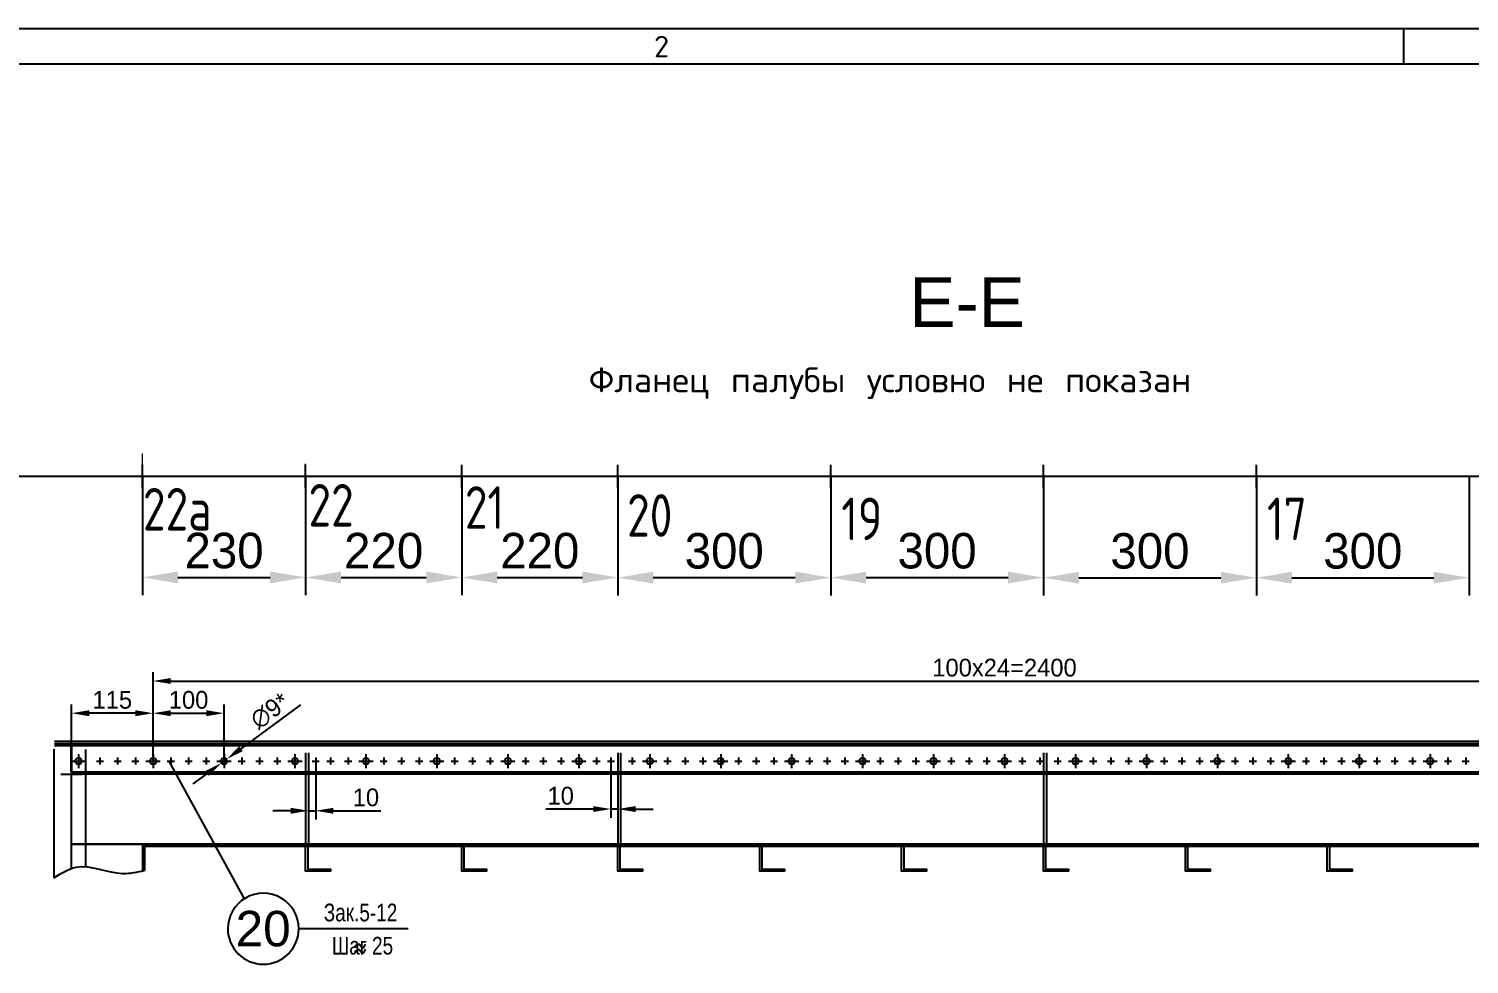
# Model space of a CAD drawing. Header units: millimetres. Extents: x -79737 to -71327, y -35924 to -29984.
# Drawn here: x -75375 to -73345, y -31302 to -29984 of the extents above; entities that cross this region are included whole.
import ezdxf
from ezdxf.enums import TextEntityAlignment as Align
from ezdxf.lldxf.tags import DXFTag

# ---------------------------------------------------------------- set-up
doc = ezdxf.new("R2010")
doc.units = ezdxf.units.MM
doc.linetypes.add('K5LT32768', pattern=[0])
doc.linetypes.add('K5LT32778', pattern=[0])
doc.layers.add('pen_7', color=1, linetype='Continuous')
doc.styles.add('3', font='txt.shx', dxfattribs={"height": 3})
doc.styles.add('3.5', font='txt.shx', dxfattribs={"height": 3.5})
doc.styles.add('KTEXTSTYLE', font='GOST_AU.SHX', dxfattribs={"width": 0.96, "height": 5})
doc.styles.add('style5', font='arial.ttf', dxfattribs={"height": 3})
tags = doc.linetypes.add('DASH1', pattern=[75, 50, -25]).pattern_tags.tags
tags[6:7] = [DXFTag(74, 4), DXFTag(75, 0), DXFTag(340, '0'), DXFTag(46, 1.0), DXFTag(50, 0.0), DXFTag(44, 0.0), DXFTag(45, 0.0)]
tags[4:5] = [DXFTag(74, 4), DXFTag(75, 0), DXFTag(340, '0'), DXFTag(46, 1.0), DXFTag(50, 0.0), DXFTag(44, 0.0), DXFTag(45, 0.0)]
tags = doc.linetypes.add('DASH5', pattern=[90, 40, -20, 10, -20]).pattern_tags.tags
tags[10:11] = [DXFTag(74, 4), DXFTag(75, 0), DXFTag(340, '0'), DXFTag(46, 1.0), DXFTag(50, 0.0), DXFTag(44, 0.0), DXFTag(45, 0.0)]
tags[8:9] = [DXFTag(74, 4), DXFTag(75, 0), DXFTag(340, '0'), DXFTag(46, 1.0), DXFTag(50, 0.0), DXFTag(44, 0.0), DXFTag(45, 0.0)]
tags[6:7] = [DXFTag(74, 4), DXFTag(75, 0), DXFTag(340, '0'), DXFTag(46, 1.0), DXFTag(50, 0.0), DXFTag(44, 0.0), DXFTag(45, 0.0)]
tags[4:5] = [DXFTag(74, 4), DXFTag(75, 0), DXFTag(340, '0'), DXFTag(46, 1.0), DXFTag(50, 0.0), DXFTag(44, 0.0), DXFTag(45, 0.0)]
doc.dimstyles.new('ISO-10', dxfattribs={"dimscale": 10, "dimtxt": 2.5, "dimasz": 2.5, "dimexe": 1.25, "dimexo": 0, "dimtad": 1, "dimdec": 0, "dimtxsty": 'Standard', "dimcen": 2.5, "dimclrd": 7, "dimclre": 7, "dimclrt": 4, "dimadec": 0, "dimazin": 0, "dimtfac": 1, "dimtdec": 0, "dimtmove": 0, "dimatfit": 3, "dimfxl": 1, "dimarcsym": 0})
doc.dimstyles.new('PB20', dxfattribs={"dimscale": 20, "dimtxt": 2.5, "dimasz": 2.5, "dimexe": 1.25, "dimexo": 0, "dimtad": 1, "dimdec": 0, "dimtxsty": 'Standard', "dimcen": 2.5, "dimclrd": 7, "dimclre": 7, "dimclrt": 4, "dimadec": 0, "dimazin": 0, "dimtfac": 1, "dimtdec": 0, "dimtmove": 0, "dimatfit": 3, "dimfxl": 1.25, "dimarcsym": 0})

# ---------------------------------------------------------------- blocks, each defined once
blk = doc.blocks.new('*D174')
at = {"color": 7, "lineweight": -2}
for p, q in [((-75314.5, -30991.6), (-75314.5, -30935.9)), ((-75199.5, -31005.9), (-75199.5, -30935.9)), ((-75224.5, -30948.4), (-75289.5, -30948.4))]:
    blk.add_line(p, q, dxfattribs=at)
at = {"color": 7}
for points in [[(-75289.5, -30944.2), (-75289.5, -30952.6), (-75314.5, -30948.4)], [(-75224.5, -30944.2), (-75224.5, -30952.6), (-75199.5, -30948.4)]]:
    blk.add_solid(points, dxfattribs=at)
at = {"layer": 'Defpoints', "color": 0}
for p in [(-75314.5, -30948.4), (-75314.5, -30991.6), (-75199.5, -31005.9)]:
    blk.add_point(p, dxfattribs=at)
at = {"color": 4, "insert": (-75257, -30929.7), "char_height": 25, "attachment_point": 5}
blk.add_mtext('115', dxfattribs=at)
blk = doc.blocks.new('*D112')
at = {"color": 7, "lineweight": -2}
for p, q in [((-75199.5, -31015.9), (-75199.5, -30935.9)), ((-75099.5, -31015.9), (-75099.5, -30935.9)), ((-75174.5, -30948.4), (-75124.5, -30948.4))]:
    blk.add_line(p, q, dxfattribs=at)
at = {"color": 7}
for points in [[(-75174.5, -30944.2), (-75174.5, -30952.6), (-75199.5, -30948.4)], [(-75124.5, -30944.2), (-75124.5, -30952.6), (-75099.5, -30948.4)]]:
    blk.add_solid(points, dxfattribs=at)
at = {"layer": 'Defpoints', "color": 0}
for p in [(-75099.5, -30948.4), (-75199.5, -31015.9), (-75099.5, -31015.9)]:
    blk.add_point(p, dxfattribs=at)
at = {"color": 4, "insert": (-75149.5, -30929.7), "char_height": 25, "attachment_point": 5}
blk.add_mtext('100', dxfattribs=at)
blk = doc.blocks.new('*D113')
at = {"color": 7, "lineweight": -2}
for p, q in [((-75199.5, -30935.9), (-75199.5, -30890.5)), ((-72799.5, -31005.9), (-72799.5, -30890.5)), ((-75174.5, -30903), (-72824.5, -30903))]:
    blk.add_line(p, q, dxfattribs=at)
at = {"color": 7}
for points in [[(-75174.5, -30898.8), (-75174.5, -30907.2), (-75199.5, -30903)], [(-72824.5, -30898.8), (-72824.5, -30907.2), (-72799.5, -30903)]]:
    blk.add_solid(points, dxfattribs=at)
at = {"layer": 'Defpoints', "color": 0}
for p in [(-72799.5, -30903), (-75199.5, -30935.9), (-72799.5, -31005.9)]:
    blk.add_point(p, dxfattribs=at)
at = {"color": 4, "insert": (-73999.5, -30884.3), "char_height": 25, "attachment_point": 5}
blk.add_mtext('100x24=2400', dxfattribs=at)
blk = doc.blocks.new('*D176')
at = {"color": 7, "lineweight": -2, "ltscale": 0.5}
for p, q in [((-74991.8, -30936.8), (-75075.8, -30998.4)), ((-75103.2, -31018.5), (-75095.9, -31013.2)), ((-75123.3, -31033.3), (-75143.5, -31048.1))]:
    blk.add_line(p, q, dxfattribs=at)
at = {"color": 7, "ltscale": 0.5}
for points in [[(-75078.2, -30995.1), (-75073.3, -31001.8), (-75095.9, -31013.2)], [(-75125.8, -31029.9), (-75120.9, -31036.7), (-75103.2, -31018.5)]]:
    blk.add_solid(points, dxfattribs=at)
at = {"layer": 'Defpoints', "color": 0, "ltscale": 0.5}
for p in [(-75103.2, -31018.5), (-75095.9, -31013.2)]:
    blk.add_point(p, dxfattribs=at)
at = {"color": 4, "ltscale": 0.5, "insert": (-75034.8, -30945.1), "char_height": 25, "attachment_point": 5, "rotation": 36.2594}
blk.add_mtext('∅9*', dxfattribs=at)
blk = doc.blocks.new('*D119')
at = {"color": 7, "lineweight": -2}
for p, q in [((-74970.3, -31020.9), (-74970.3, -31098.4)), ((-74980.5, -31060.5), (-74980.5, -31098.4)), ((-75005.5, -31085.9), (-75030.5, -31085.9)), ((-74980.5, -31085.9), (-74970.3, -31085.9)), ((-74945.3, -31085.9), (-74878.7, -31085.9))]:
    blk.add_line(p, q, dxfattribs=at)
at = {"color": 7}
for points in [[(-75005.5, -31081.7), (-75005.5, -31090.1), (-74980.5, -31085.9)], [(-74945.3, -31081.7), (-74945.3, -31090.1), (-74970.3, -31085.9)]]:
    blk.add_solid(points, dxfattribs=at)
at = {"layer": 'Defpoints', "color": 0}
for p in [(-74970.3, -31020.9), (-74980.5, -31060.5), (-74970.3, -31085.9)]:
    blk.add_point(p, dxfattribs=at)
at = {"color": 4, "insert": (-74899.5, -31067.2), "char_height": 25, "attachment_point": 5}
blk.add_mtext('10', dxfattribs=at)
blk = doc.blocks.new('*D120')
at = {"color": 7, "lineweight": -2}
for p, q in [((-74554.2, -31020.9), (-74554.2, -31096)), ((-74544.5, -31068.6), (-74544.5, -31096)), ((-74579.2, -31083.5), (-74645.9, -31083.5)), ((-74544.5, -31083.5), (-74554.2, -31083.5)), ((-74519.5, -31083.5), (-74494.5, -31083.5))]:
    blk.add_line(p, q, dxfattribs=at)
at = {"color": 7}
for points in [[(-74579.2, -31079.3), (-74579.2, -31087.7), (-74554.2, -31083.5)], [(-74519.5, -31079.3), (-74519.5, -31087.7), (-74544.5, -31083.5)]]:
    blk.add_solid(points, dxfattribs=at)
at = {"layer": 'Defpoints', "color": 0}
for p in [(-74554.2, -31020.9), (-74544.5, -31068.6), (-74554.2, -31083.5)]:
    blk.add_point(p, dxfattribs=at)
at = {"color": 4, "insert": (-74625, -31064.8), "char_height": 25, "attachment_point": 5}
blk.add_mtext('10', dxfattribs=at)
blk = doc.blocks.new('*D144')
at = {"color": 7, "lineweight": -2}
for p, q in [((-75214.5, -30614.2), (-75214.5, -30781.9)), ((-74984.5, -30614.2), (-74984.5, -30781.9)), ((-75164.5, -30756.9), (-75034.5, -30756.9))]:
    blk.add_line(p, q, dxfattribs=at)
at = {"color": 7}
for points in [[(-75164.5, -30748.6), (-75164.5, -30765.2), (-75214.5, -30756.9)], [(-75034.5, -30748.6), (-75034.5, -30765.2), (-74984.5, -30756.9)]]:
    blk.add_solid(points, dxfattribs=at)
at = {"layer": 'Defpoints', "color": 0}
for p in [(-75214.5, -30614.2), (-74984.5, -30614.2), (-74984.5, -30756.9)]:
    blk.add_point(p, dxfattribs=at)
at = {"color": 4, "insert": (-75099.5, -30719.4), "char_height": 50, "attachment_point": 5}
blk.add_mtext('230', dxfattribs=at)
blk = doc.blocks.new('*D145')
at = {"color": 7, "lineweight": -2}
for p, q in [((-74984.5, -30614.2), (-74984.5, -30782.1)), ((-74764.5, -30614.2), (-74764.5, -30782.1)), ((-74934.5, -30757.1), (-74814.5, -30757.1))]:
    blk.add_line(p, q, dxfattribs=at)
at = {"color": 7}
for points in [[(-74934.5, -30748.7), (-74934.5, -30765.4), (-74984.5, -30757.1)], [(-74814.5, -30748.7), (-74814.5, -30765.4), (-74764.5, -30757.1)]]:
    blk.add_solid(points, dxfattribs=at)
at = {"layer": 'Defpoints', "color": 0}
for p in [(-74984.5, -30614.2), (-74764.5, -30614.2), (-74764.5, -30757.1)]:
    blk.add_point(p, dxfattribs=at)
at = {"color": 4, "insert": (-74874.5, -30719.6), "char_height": 50, "attachment_point": 5}
blk.add_mtext('220', dxfattribs=at)
blk = doc.blocks.new('*D146')
at = {"color": 7, "lineweight": -2}
for p, q in [((-74544.5, -30614.2), (-74544.5, -30782.1)), ((-74764.5, -30646.2), (-74764.5, -30782.1)), ((-74714.5, -30757.1), (-74594.5, -30757.1))]:
    blk.add_line(p, q, dxfattribs=at)
at = {"color": 7}
for points in [[(-74714.5, -30748.7), (-74714.5, -30765.4), (-74764.5, -30757.1)], [(-74594.5, -30748.7), (-74594.5, -30765.4), (-74544.5, -30757.1)]]:
    blk.add_solid(points, dxfattribs=at)
at = {"layer": 'Defpoints', "color": 0}
for p in [(-74544.5, -30614.2), (-74764.5, -30646.2), (-74544.5, -30757.1)]:
    blk.add_point(p, dxfattribs=at)
at = {"color": 4, "insert": (-74654.5, -30719.6), "char_height": 50, "attachment_point": 5}
blk.add_mtext('220', dxfattribs=at)
blk = doc.blocks.new('*D147')
at = {"color": 7, "lineweight": -2}
for p, q in [((-74544.5, -30614.2), (-74544.5, -30782.3)), ((-74244.5, -30614.2), (-74244.5, -30782.3)), ((-74494.5, -30757.3), (-74294.5, -30757.3))]:
    blk.add_line(p, q, dxfattribs=at)
at = {"color": 7}
for points in [[(-74494.5, -30748.9), (-74494.5, -30765.6), (-74544.5, -30757.3)], [(-74294.5, -30748.9), (-74294.5, -30765.6), (-74244.5, -30757.3)]]:
    blk.add_solid(points, dxfattribs=at)
at = {"layer": 'Defpoints', "color": 0}
for p in [(-74544.5, -30614.2), (-74244.5, -30614.2), (-74244.5, -30757.3)]:
    blk.add_point(p, dxfattribs=at)
at = {"color": 4, "insert": (-74394.5, -30719.8), "char_height": 50, "attachment_point": 5}
blk.add_mtext('300', dxfattribs=at)
blk = doc.blocks.new('*D148')
at = {"color": 7, "lineweight": -2}
for p, q in [((-74244.5, -30614.2), (-74244.5, -30782.2)), ((-73944.5, -30614.2), (-73944.5, -30782.2)), ((-74194.5, -30757.2), (-73994.5, -30757.2))]:
    blk.add_line(p, q, dxfattribs=at)
at = {"color": 7}
for points in [[(-74194.5, -30748.9), (-74194.5, -30765.6), (-74244.5, -30757.2)], [(-73994.5, -30748.9), (-73994.5, -30765.6), (-73944.5, -30757.2)]]:
    blk.add_solid(points, dxfattribs=at)
at = {"layer": 'Defpoints', "color": 0}
for p in [(-74244.5, -30614.2), (-73944.5, -30614.2), (-73944.5, -30757.2)]:
    blk.add_point(p, dxfattribs=at)
at = {"color": 4, "insert": (-74094.5, -30719.7), "char_height": 50, "attachment_point": 5}
blk.add_mtext('300', dxfattribs=at)
blk = doc.blocks.new('*D149')
at = {"color": 7, "lineweight": -2}
for p, q in [((-73944.5, -30614.2), (-73944.5, -30782.4)), ((-73644.5, -30614.2), (-73644.5, -30782.4)), ((-73894.5, -30757.4), (-73694.5, -30757.4))]:
    blk.add_line(p, q, dxfattribs=at)
at = {"color": 7}
for points in [[(-73894.5, -30749.1), (-73894.5, -30765.7), (-73944.5, -30757.4)], [(-73694.5, -30749.1), (-73694.5, -30765.7), (-73644.5, -30757.4)]]:
    blk.add_solid(points, dxfattribs=at)
at = {"layer": 'Defpoints', "color": 0}
for p in [(-73944.5, -30614.2), (-73644.5, -30614.2), (-73644.5, -30757.4)]:
    blk.add_point(p, dxfattribs=at)
at = {"color": 4, "insert": (-73794.5, -30719.9), "char_height": 50, "attachment_point": 5}
blk.add_mtext('300', dxfattribs=at)
blk = doc.blocks.new('*D150')
at = {"color": 7, "lineweight": -2}
for p, q in [((-73644.5, -30614.2), (-73644.5, -30782.4)), ((-73344.5, -30614.2), (-73344.5, -30782.4)), ((-73594.5, -30757.4), (-73394.5, -30757.4))]:
    blk.add_line(p, q, dxfattribs=at)
at = {"color": 7}
for points in [[(-73594.5, -30749.1), (-73594.5, -30765.7), (-73644.5, -30757.4)], [(-73394.5, -30749.1), (-73394.5, -30765.7), (-73344.5, -30757.4)]]:
    blk.add_solid(points, dxfattribs=at)
at = {"layer": 'Defpoints', "color": 0}
for p in [(-73644.5, -30614.2), (-73344.5, -30614.2), (-73344.5, -30757.4)]:
    blk.add_point(p, dxfattribs=at)
at = {"color": 4, "insert": (-73494.5, -30719.9), "char_height": 50, "attachment_point": 5}
blk.add_mtext('300', dxfattribs=at)
blk = doc.blocks.new('*D154')
at = {"color": 7, "lineweight": -2}
for p, q in [((-74544.5, -30614.2), (-74544.5, -30782.1)), ((-74764.5, -30646.2), (-74764.5, -30782.1)), ((-74714.5, -30757.1), (-74594.5, -30757.1))]:
    blk.add_line(p, q, dxfattribs=at)
at = {"color": 7}
for points in [[(-74714.5, -30748.7), (-74714.5, -30765.4), (-74764.5, -30757.1)], [(-74594.5, -30748.7), (-74594.5, -30765.4), (-74544.5, -30757.1)]]:
    blk.add_solid(points, dxfattribs=at)
at = {"layer": 'Defpoints', "color": 0}
for p in [(-74544.5, -30614.2), (-74764.5, -30646.2), (-74544.5, -30757.1)]:
    blk.add_point(p, dxfattribs=at)
at = {"color": 4, "insert": (-74654.5, -30719.6), "char_height": 50, "attachment_point": 5}
blk.add_mtext('220', dxfattribs=at)
blk = doc.blocks.new('*D155')
at = {"color": 7, "lineweight": -2}
for p, q in [((-74544.5, -30614.2), (-74544.5, -30782.3)), ((-74244.5, -30614.2), (-74244.5, -30782.3)), ((-74494.5, -30757.3), (-74294.5, -30757.3))]:
    blk.add_line(p, q, dxfattribs=at)
at = {"color": 7}
for points in [[(-74494.5, -30748.9), (-74494.5, -30765.6), (-74544.5, -30757.3)], [(-74294.5, -30748.9), (-74294.5, -30765.6), (-74244.5, -30757.3)]]:
    blk.add_solid(points, dxfattribs=at)
at = {"layer": 'Defpoints', "color": 0}
for p in [(-74544.5, -30614.2), (-74244.5, -30614.2), (-74244.5, -30757.3)]:
    blk.add_point(p, dxfattribs=at)
at = {"color": 4, "insert": (-74394.5, -30719.8), "char_height": 50, "attachment_point": 5}
blk.add_mtext('300', dxfattribs=at)
blk = doc.blocks.new('*D156')
at = {"color": 7, "lineweight": -2}
for p, q in [((-74244.5, -30614.2), (-74244.5, -30782.2)), ((-73944.5, -30614.2), (-73944.5, -30782.2)), ((-74194.5, -30757.2), (-73994.5, -30757.2))]:
    blk.add_line(p, q, dxfattribs=at)
at = {"color": 7}
for points in [[(-74194.5, -30748.9), (-74194.5, -30765.6), (-74244.5, -30757.2)], [(-73994.5, -30748.9), (-73994.5, -30765.6), (-73944.5, -30757.2)]]:
    blk.add_solid(points, dxfattribs=at)
at = {"layer": 'Defpoints', "color": 0}
for p in [(-74244.5, -30614.2), (-73944.5, -30614.2), (-73944.5, -30757.2)]:
    blk.add_point(p, dxfattribs=at)
at = {"color": 4, "insert": (-74094.5, -30719.7), "char_height": 50, "attachment_point": 5}
blk.add_mtext('300', dxfattribs=at)
blk = doc.blocks.new('*D157')
at = {"color": 7, "lineweight": -2}
for p, q in [((-73944.5, -30614.2), (-73944.5, -30782.4)), ((-73644.5, -30614.2), (-73644.5, -30782.4)), ((-73894.5, -30757.4), (-73694.5, -30757.4))]:
    blk.add_line(p, q, dxfattribs=at)
at = {"color": 7}
for points in [[(-73894.5, -30749.1), (-73894.5, -30765.7), (-73944.5, -30757.4)], [(-73694.5, -30749.1), (-73694.5, -30765.7), (-73644.5, -30757.4)]]:
    blk.add_solid(points, dxfattribs=at)
at = {"layer": 'Defpoints', "color": 0}
for p in [(-73944.5, -30614.2), (-73644.5, -30614.2), (-73644.5, -30757.4)]:
    blk.add_point(p, dxfattribs=at)
at = {"color": 4, "insert": (-73794.5, -30719.9), "char_height": 50, "attachment_point": 5}
blk.add_mtext('300', dxfattribs=at)
blk = doc.blocks.new('*D158')
at = {"color": 7, "lineweight": -2}
for p, q in [((-73644.5, -30614.2), (-73644.5, -30782.4)), ((-73344.5, -30614.2), (-73344.5, -30782.4)), ((-73594.5, -30757.4), (-73394.5, -30757.4))]:
    blk.add_line(p, q, dxfattribs=at)
at = {"color": 7}
for points in [[(-73594.5, -30749.1), (-73594.5, -30765.7), (-73644.5, -30757.4)], [(-73394.5, -30749.1), (-73394.5, -30765.7), (-73344.5, -30757.4)]]:
    blk.add_solid(points, dxfattribs=at)
at = {"layer": 'Defpoints', "color": 0}
for p in [(-73644.5, -30614.2), (-73344.5, -30614.2), (-73344.5, -30757.4)]:
    blk.add_point(p, dxfattribs=at)
at = {"color": 4, "insert": (-73494.5, -30719.9), "char_height": 50, "attachment_point": 5}
blk.add_mtext('300', dxfattribs=at)

msp = doc.modelspace()

# ---------------------------------------------------------------- linework, layer by layer
at = {"color": 0}
for p, q in [((-71327.2, -29983.7), (-79737.2, -29983.7)), ((-73437.2, -29983.7), (-73437.2, -30033.7)), ((-71377.2, -30033.7), (-79537.2, -30033.7)), ((-75313.9, -31015.9), (-75293.9, -31015.9)), ((-75312.9, -31015.9), (-75302.9, -31015.9)), ((-75304.5, -31005.9), (-75304.5, -31025.9)), ((-75279.5, -31015.9), (-75269.5, -31015.9)), ((-75279.5, -31015.9), (-75269.5, -31015.9)), ((-75274.5, -31010.9), (-75274.5, -31020.9)), ((-75274.5, -31010.9), (-75274.5, -31020.9)), ((-75254.5, -31015.9), (-75244.5, -31015.9)), ((-75254.5, -31015.9), (-75244.5, -31015.9)), ((-75249.5, -31010.9), (-75249.5, -31020.9)), ((-75249.5, -31010.9), (-75249.5, -31020.9)), ((-75229.5, -31015.9), (-75219.5, -31015.9)), ((-75229.5, -31015.9), (-75219.5, -31015.9)), ((-75224.5, -31010.9), (-75224.5, -31020.9)), ((-75224.5, -31010.9), (-75224.5, -31020.9)), ((-75209.5, -31015.9), (-75189.5, -31015.9)), ((-75199.5, -31005.9), (-75199.5, -31025.9)), ((-75179.5, -31015.9), (-75169.5, -31015.9)), ((-75179.5, -31015.9), (-75169.5, -31015.9)), ((-75177.1, -31015.9), (-75071.3, -31210.1)), ((-75174.5, -31010.9), (-75174.5, -31020.9)), ((-75174.5, -31010.9), (-75174.5, -31020.9)), ((-75154.5, -31015.9), (-75144.5, -31015.9)), ((-75154.5, -31015.9), (-75144.5, -31015.9)), ((-75149.5, -31010.9), (-75149.5, -31020.9)), ((-75149.5, -31010.9), (-75149.5, -31020.9)), ((-75129.5, -31015.9), (-75119.5, -31015.9)), ((-75129.5, -31015.9), (-75119.5, -31015.9)), ((-75124.5, -31010.9), (-75124.5, -31020.9)), ((-75124.5, -31010.9), (-75124.5, -31020.9)), ((-75109.5, -31015.9), (-75089.5, -31015.9)), ((-75099.5, -31005.9), (-75099.5, -31025.9)), ((-75079.5, -31015.9), (-75069.5, -31015.9)), ((-75079.5, -31015.9), (-75069.5, -31015.9)), ((-75074.5, -31010.9), (-75074.5, -31020.9)), ((-75074.5, -31010.9), (-75074.5, -31020.9)), ((-75054.5, -31015.9), (-75044.5, -31015.9)), ((-75054.5, -31015.9), (-75044.5, -31015.9)), ((-75049.5, -31010.9), (-75049.5, -31020.9)), ((-75049.5, -31010.9), (-75049.5, -31020.9)), ((-75029.5, -31015.9), (-75019.5, -31015.9)), ((-75029.5, -31015.9), (-75019.5, -31015.9)), ((-75024.5, -31010.9), (-75024.5, -31020.9)), ((-75024.5, -31010.9), (-75024.5, -31020.9)), ((-75009.5, -31015.9), (-74989.5, -31015.9)), ((-74999.5, -31005.9), (-74999.5, -31025.9)), ((-74975.3, -31015.9), (-74965.3, -31015.9)), ((-74975.3, -31015.9), (-74965.3, -31015.9)), ((-74970.3, -31010.9), (-74970.3, -31020.9)), ((-74970.3, -31010.9), (-74970.3, -31020.9)), ((-74954.5, -31015.9), (-74944.5, -31015.9)), ((-74954.5, -31015.9), (-74944.5, -31015.9)), ((-74949.5, -31010.9), (-74949.5, -31020.9)), ((-74949.5, -31010.9), (-74949.5, -31020.9)), ((-74929.5, -31015.9), (-74919.5, -31015.9)), ((-74929.5, -31015.9), (-74919.5, -31015.9)), ((-74924.5, -31010.9), (-74924.5, -31020.9)), ((-74924.5, -31010.9), (-74924.5, -31020.9)), ((-74909.5, -31015.9), (-74889.5, -31015.9)), ((-74899.5, -31005.9), (-74899.5, -31025.9)), ((-74879.5, -31015.9), (-74869.5, -31015.9)), ((-74879.5, -31015.9), (-74869.5, -31015.9)), ((-74874.5, -31010.9), (-74874.5, -31020.9)), ((-74874.5, -31010.9), (-74874.5, -31020.9)), ((-74854.5, -31015.9), (-74844.5, -31015.9)), ((-74854.5, -31015.9), (-74844.5, -31015.9)), ((-74849.5, -31010.9), (-74849.5, -31020.9)), ((-74849.5, -31010.9), (-74849.5, -31020.9)), ((-74829.5, -31015.9), (-74819.5, -31015.9)), ((-74829.5, -31015.9), (-74819.5, -31015.9)), ((-74824.5, -31010.9), (-74824.5, -31020.9)), ((-74824.5, -31010.9), (-74824.5, -31020.9)), ((-74809.5, -31015.9), (-74789.5, -31015.9)), ((-74799.5, -31005.9), (-74799.5, -31025.9)), ((-74779.5, -31015.9), (-74769.5, -31015.9)), ((-74779.5, -31015.9), (-74769.5, -31015.9)), ((-74774.5, -31010.9), (-74774.5, -31020.9)), ((-74774.5, -31010.9), (-74774.5, -31020.9)), ((-74754.5, -31015.9), (-74744.5, -31015.9)), ((-74754.5, -31015.9), (-74744.5, -31015.9)), ((-74749.5, -31010.9), (-74749.5, -31020.9)), ((-74749.5, -31010.9), (-74749.5, -31020.9)), ((-74729.5, -31015.9), (-74719.5, -31015.9)), ((-74729.5, -31015.9), (-74719.5, -31015.9)), ((-74724.5, -31010.9), (-74724.5, -31020.9)), ((-74724.5, -31010.9), (-74724.5, -31020.9)), ((-74709.5, -31015.9), (-74689.5, -31015.9)), ((-74699.5, -31005.9), (-74699.5, -31025.9)), ((-74679.5, -31015.9), (-74669.5, -31015.9)), ((-74679.5, -31015.9), (-74669.5, -31015.9)), ((-74674.5, -31010.9), (-74674.5, -31020.9)), ((-74674.5, -31010.9), (-74674.5, -31020.9)), ((-74654.5, -31015.9), (-74644.5, -31015.9)), ((-74654.5, -31015.9), (-74644.5, -31015.9)), ((-74649.5, -31010.9), (-74649.5, -31020.9)), ((-74649.5, -31010.9), (-74649.5, -31020.9)), ((-74629.5, -31015.9), (-74619.5, -31015.9)), ((-74629.5, -31015.9), (-74619.5, -31015.9)), ((-74624.5, -31010.9), (-74624.5, -31020.9)), ((-74624.5, -31010.9), (-74624.5, -31020.9)), ((-74609.5, -31015.9), (-74589.5, -31015.9)), ((-74599.5, -31005.9), (-74599.5, -31025.9)), ((-74579.5, -31015.9), (-74569.5, -31015.9)), ((-74579.5, -31015.9), (-74569.5, -31015.9)), ((-74574.5, -31010.9), (-74574.5, -31020.9)), ((-74574.5, -31010.9), (-74574.5, -31020.9)), ((-74559.2, -31015.9), (-74549.2, -31015.9)), ((-74559.2, -31015.9), (-74549.2, -31015.9)), ((-74554.2, -31010.9), (-74554.2, -31020.9)), ((-74554.2, -31010.9), (-74554.2, -31020.9)), ((-74529.5, -31015.9), (-74519.5, -31015.9)), ((-74529.5, -31015.9), (-74519.5, -31015.9)), ((-74524.5, -31010.9), (-74524.5, -31020.9)), ((-74524.5, -31010.9), (-74524.5, -31020.9)), ((-74509.5, -31015.9), (-74489.5, -31015.9)), ((-74499.5, -31005.9), (-74499.5, -31025.9)), ((-74479.5, -31015.9), (-74469.5, -31015.9)), ((-74479.5, -31015.9), (-74469.5, -31015.9)), ((-74474.5, -31010.9), (-74474.5, -31020.9)), ((-74474.5, -31010.9), (-74474.5, -31020.9)), ((-74454.5, -31015.9), (-74444.5, -31015.9)), ((-74454.5, -31015.9), (-74444.5, -31015.9)), ((-74449.5, -31010.9), (-74449.5, -31020.9)), ((-74449.5, -31010.9), (-74449.5, -31020.9)), ((-74429.5, -31015.9), (-74419.5, -31015.9)), ((-74429.5, -31015.9), (-74419.5, -31015.9)), ((-74424.5, -31010.9), (-74424.5, -31020.9)), ((-74424.5, -31010.9), (-74424.5, -31020.9)), ((-74409.5, -31015.9), (-74389.5, -31015.9)), ((-74399.5, -31005.9), (-74399.5, -31025.9)), ((-74379.5, -31015.9), (-74369.5, -31015.9)), ((-74379.5, -31015.9), (-74369.5, -31015.9)), ((-74374.5, -31010.9), (-74374.5, -31020.9)), ((-74374.5, -31010.9), (-74374.5, -31020.9)), ((-74354.5, -31015.9), (-74344.5, -31015.9)), ((-74354.5, -31015.9), (-74344.5, -31015.9)), ((-74349.5, -31010.9), (-74349.5, -31020.9)), ((-74349.5, -31010.9), (-74349.5, -31020.9)), ((-74329.5, -31015.9), (-74319.5, -31015.9)), ((-74329.5, -31015.9), (-74319.5, -31015.9)), ((-74324.5, -31010.9), (-74324.5, -31020.9)), ((-74324.5, -31010.9), (-74324.5, -31020.9)), ((-74309.5, -31015.9), (-74289.5, -31015.9)), ((-74299.5, -31005.9), (-74299.5, -31025.9)), ((-74279.5, -31015.9), (-74269.5, -31015.9)), ((-74279.5, -31015.9), (-74269.5, -31015.9)), ((-74274.5, -31010.9), (-74274.5, -31020.9)), ((-74274.5, -31010.9), (-74274.5, -31020.9)), ((-74254.5, -31015.9), (-74244.5, -31015.9)), ((-74254.5, -31015.9), (-74244.5, -31015.9)), ((-74249.5, -31010.9), (-74249.5, -31020.9)), ((-74249.5, -31010.9), (-74249.5, -31020.9)), ((-74229.5, -31015.9), (-74219.5, -31015.9)), ((-74229.5, -31015.9), (-74219.5, -31015.9)), ((-74224.5, -31010.9), (-74224.5, -31020.9)), ((-74224.5, -31010.9), (-74224.5, -31020.9)), ((-74209.5, -31015.9), (-74189.5, -31015.9)), ((-74199.5, -31005.9), (-74199.5, -31025.9)), ((-74179.5, -31015.9), (-74169.5, -31015.9)), ((-74179.5, -31015.9), (-74169.5, -31015.9)), ((-74174.5, -31010.9), (-74174.5, -31020.9)), ((-74174.5, -31010.9), (-74174.5, -31020.9)), ((-74154.5, -31015.9), (-74144.5, -31015.9)), ((-74154.5, -31015.9), (-74144.5, -31015.9)), ((-74149.5, -31010.9), (-74149.5, -31020.9)), ((-74149.5, -31010.9), (-74149.5, -31020.9)), ((-74129.5, -31015.9), (-74119.5, -31015.9)), ((-74129.5, -31015.9), (-74119.5, -31015.9)), ((-74124.5, -31010.9), (-74124.5, -31020.9)), ((-74124.5, -31010.9), (-74124.5, -31020.9)), ((-74109.5, -31015.9), (-74089.5, -31015.9)), ((-74099.5, -31005.9), (-74099.5, -31025.9)), ((-74079.5, -31015.9), (-74069.5, -31015.9)), ((-74079.5, -31015.9), (-74069.5, -31015.9)), ((-74074.5, -31010.9), (-74074.5, -31020.9)), ((-74074.5, -31010.9), (-74074.5, -31020.9)), ((-74054.5, -31015.9), (-74044.5, -31015.9)), ((-74054.5, -31015.9), (-74044.5, -31015.9)), ((-74049.5, -31010.9), (-74049.5, -31020.9)), ((-74049.5, -31010.9), (-74049.5, -31020.9)), ((-74029.5, -31015.9), (-74019.5, -31015.9)), ((-74029.5, -31015.9), (-74019.5, -31015.9)), ((-74024.5, -31010.9), (-74024.5, -31020.9)), ((-74024.5, -31010.9), (-74024.5, -31020.9)), ((-74009.5, -31015.9), (-73989.5, -31015.9)), ((-73999.5, -31005.9), (-73999.5, -31025.9)), ((-73979.5, -31015.9), (-73969.5, -31015.9)), ((-73979.5, -31015.9), (-73969.5, -31015.9)), ((-73974.5, -31010.9), (-73974.5, -31020.9)), ((-73974.5, -31010.9), (-73974.5, -31020.9)), ((-73954.5, -31015.9), (-73944.5, -31015.9)), ((-73954.5, -31015.9), (-73944.5, -31015.9)), ((-73949.5, -31010.9), (-73949.5, -31020.9)), ((-73949.5, -31010.9), (-73949.5, -31020.9)), ((-73929.5, -31015.9), (-73919.5, -31015.9)), ((-73929.5, -31015.9), (-73919.5, -31015.9)), ((-73924.5, -31010.9), (-73924.5, -31020.9)), ((-73924.5, -31010.9), (-73924.5, -31020.9)), ((-73909.5, -31015.9), (-73889.5, -31015.9)), ((-73899.5, -31005.9), (-73899.5, -31025.9)), ((-73879.5, -31015.9), (-73869.5, -31015.9)), ((-73879.5, -31015.9), (-73869.5, -31015.9)), ((-73874.5, -31010.9), (-73874.5, -31020.9)), ((-73874.5, -31010.9), (-73874.5, -31020.9)), ((-73854.5, -31015.9), (-73844.5, -31015.9)), ((-73854.5, -31015.9), (-73844.5, -31015.9)), ((-73849.5, -31010.9), (-73849.5, -31020.9)), ((-73849.5, -31010.9), (-73849.5, -31020.9)), ((-73829.5, -31015.9), (-73819.5, -31015.9)), ((-73829.5, -31015.9), (-73819.5, -31015.9)), ((-73824.5, -31010.9), (-73824.5, -31020.9)), ((-73824.5, -31010.9), (-73824.5, -31020.9)), ((-73809.5, -31015.9), (-73789.5, -31015.9)), ((-73799.5, -31005.9), (-73799.5, -31025.9)), ((-73779.5, -31015.9), (-73769.5, -31015.9)), ((-73779.5, -31015.9), (-73769.5, -31015.9)), ((-73774.5, -31010.9), (-73774.5, -31020.9)), ((-73774.5, -31010.9), (-73774.5, -31020.9)), ((-73754.5, -31015.9), (-73744.5, -31015.9)), ((-73754.5, -31015.9), (-73744.5, -31015.9)), ((-73749.5, -31010.9), (-73749.5, -31020.9)), ((-73749.5, -31010.9), (-73749.5, -31020.9)), ((-73729.5, -31015.9), (-73719.5, -31015.9)), ((-73729.5, -31015.9), (-73719.5, -31015.9)), ((-73724.5, -31010.9), (-73724.5, -31020.9)), ((-73724.5, -31010.9), (-73724.5, -31020.9)), ((-73709.5, -31015.9), (-73689.5, -31015.9)), ((-73699.5, -31005.9), (-73699.5, -31025.9)), ((-73679.5, -31015.9), (-73669.5, -31015.9)), ((-73679.5, -31015.9), (-73669.5, -31015.9)), ((-73674.5, -31010.9), (-73674.5, -31020.9)), ((-73674.5, -31010.9), (-73674.5, -31020.9)), ((-73654.5, -31015.9), (-73644.5, -31015.9)), ((-73654.5, -31015.9), (-73644.5, -31015.9)), ((-73649.5, -31010.9), (-73649.5, -31020.9)), ((-73649.5, -31010.9), (-73649.5, -31020.9)), ((-73629.5, -31015.9), (-73619.5, -31015.9)), ((-73629.5, -31015.9), (-73619.5, -31015.9)), ((-73624.5, -31010.9), (-73624.5, -31020.9)), ((-73624.5, -31010.9), (-73624.5, -31020.9)), ((-73609.5, -31015.9), (-73589.5, -31015.9)), ((-73599.5, -31005.9), (-73599.5, -31025.9)), ((-73579.5, -31015.9), (-73569.5, -31015.9)), ((-73579.5, -31015.9), (-73569.5, -31015.9)), ((-73574.5, -31010.9), (-73574.5, -31020.9)), ((-73574.5, -31010.9), (-73574.5, -31020.9)), ((-73554.5, -31015.9), (-73544.5, -31015.9)), ((-73554.5, -31015.9), (-73544.5, -31015.9)), ((-73549.5, -31010.9), (-73549.5, -31020.9)), ((-73549.5, -31010.9), (-73549.5, -31020.9)), ((-73529.5, -31015.9), (-73519.5, -31015.9)), ((-73529.5, -31015.9), (-73519.5, -31015.9)), ((-73524.5, -31010.9), (-73524.5, -31020.9)), ((-73524.5, -31010.9), (-73524.5, -31020.9)), ((-73509.5, -31015.9), (-73489.5, -31015.9)), ((-73499.5, -31005.9), (-73499.5, -31025.9)), ((-73479.5, -31015.9), (-73469.5, -31015.9)), ((-73479.5, -31015.9), (-73469.5, -31015.9)), ((-73474.5, -31010.9), (-73474.5, -31020.9)), ((-73474.5, -31010.9), (-73474.5, -31020.9)), ((-73454.5, -31015.9), (-73444.5, -31015.9)), ((-73454.5, -31015.9), (-73444.5, -31015.9)), ((-73449.5, -31010.9), (-73449.5, -31020.9)), ((-73449.5, -31010.9), (-73449.5, -31020.9)), ((-73429.5, -31015.9), (-73419.5, -31015.9)), ((-73429.5, -31015.9), (-73419.5, -31015.9)), ((-73424.5, -31010.9), (-73424.5, -31020.9)), ((-73424.5, -31010.9), (-73424.5, -31020.9)), ((-73409.5, -31015.9), (-73389.5, -31015.9)), ((-73399.5, -31005.9), (-73399.5, -31025.9)), ((-73379.5, -31015.9), (-73369.5, -31015.9)), ((-73379.5, -31015.9), (-73369.5, -31015.9)), ((-73374.5, -31010.9), (-73374.5, -31020.9)), ((-73374.5, -31010.9), (-73374.5, -31020.9)), ((-73354.5, -31015.9), (-73344.5, -31015.9)), ((-73354.5, -31015.9), (-73344.5, -31015.9)), ((-73349.5, -31010.9), (-73349.5, -31020.9)), ((-73349.5, -31010.9), (-73349.5, -31020.9)), ((-74840.1, -31252.2), (-74994.2, -31252.2))]:
    msp.add_line(p, q, dxfattribs=at)
at = {"color": 0, "linetype": 'K5LT32768', "lineweight": 18}
msp.add_line((-75214.5, -30646.1), (-75214.5, -30582.1), dxfattribs=at)
at = {"color": 0, "linetype": 'Continuous'}
for p, q in [((-75391.8, -30614.2), (-72606.6, -30614.2)), ((-75214.5, -30630.2), (-75214.5, -30598.2)), ((-74984.5, -30630.2), (-74984.5, -30598.2)), ((-74764.5, -30630.2), (-74764.5, -30598.2)), ((-74544.5, -30630.2), (-74544.5, -30598.2)), ((-74244.5, -30630.2), (-74244.5, -30598.2)), ((-73944.5, -30630.2), (-73944.5, -30598.2)), ((-73644.5, -30630.2), (-73644.5, -30598.2)), ((-75314.5, -30991.6), (-75314.5, -31034.7)), ((-72641.5, -30991.6), (-75314.5, -30991.6)), ((-75314.5, -31034), (-72641.5, -31034)), ((-75314.5, -31132.8), (-75314.5, -31034)), ((-75314.5, -31132.8), (-75214.5, -31132.8)), ((-75314.5, -31167.3), (-75314.5, -31132.8)), ((-72641.5, -31132.8), (-75314.5, -31132.8)), ((-75214.5, -31132.8), (-75214.5, -31170.7)), ((-75214.5, -31132.8), (-72741.5, -31132.8)), ((-75214.5, -31135.9), (-72741.5, -31135.9)), ((-75214.5, -31135.9), (-75214.5, -31170.7)), ((-75211.5, -31135.9), (-75211.5, -31170.1))]:
    msp.add_line(p, q, dxfattribs=at)
at = {"color": 4}
msp.add_line((-75278.7, -30614.2), (-72309.7, -30614.2), dxfattribs=at)
at = {"color": 0, "linetype": 'K5LT32778', "lineweight": 18}
for p, q in [((-75214.5, -30644.3), (-75214.5, -30596.8)), ((-74984.5, -30644.3), (-74984.5, -30596.8))]:
    msp.add_line(p, q, dxfattribs=at)
at = {"color": 0, "linetype": 'DASH5'}
for p, q in [((-75339.5, -30999.3), (-75339.5, -31180.6)), ((-75338.3, -30987.6), (-72599, -30987.6)), ((-75338.3, -30987.6), (-72599, -30987.6)), ((-75338.3, -30991.6), (-72599, -30991.6)), ((-75314.8, -30991.6), (-75338.3, -30991.6)), ((-75314.8, -30994.6), (-75338.3, -30994.6)), ((-75314.8, -31031.2), (-75314.8, -30991.6)), ((-75294.5, -31164.8), (-75294.5, -30999.7)), ((-75329.5, -31034.4), (-75299.5, -31034.4)), ((-75314.5, -31132.8), (-75214.5, -31132.8)), ((-75314.5, -31167.3), (-75314.5, -31132.8))]:
    msp.add_line(p, q, dxfattribs=at)
at = {"color": 0, "linetype": 'DASH1'}
for p, q in [((-72641.5, -30994.6), (-75314.5, -30994.6)), ((-72641.5, -31031.6), (-75314.5, -31031.6))]:
    msp.add_line(p, q, dxfattribs=at)
at = {"color": 0, "linetype": 'DASH1', "ltscale": 0.7}
for p, q in [((-74984.5, -31004.1), (-74984.5, -31133.1)), ((-74980.5, -31004.1), (-74980.5, -31133.1)), ((-74544.5, -31004.1), (-74544.5, -31133.1)), ((-74540.5, -31004.1), (-74540.5, -31133.1)), ((-73944.5, -31004.1), (-73944.5, -31133.1)), ((-73940.5, -31004.1), (-73940.5, -31133.1))]:
    msp.add_line(p, q, dxfattribs=at)
at = {"color": 0, "linetype": 'DASH5'}
msp.add_polyline3d([(-75314.5, -31034, 0), (-72641.5, -31034, 0), (-72641.5, -31132.8, 0), (-75314.5, -31132.8, 0), (-75314.5, -31034, 0)], dxfattribs=at)
at = {"color": 0, "linetype": 'Continuous'}
for points in [[(-74981.5, -31135.9, 0), (-74981.5, -31168.1, 0), (-74949.5, -31168.1, 0), (-74949.5, -31171.2, 0), (-74984.5, -31171.2, 0), (-74984.5, -31135.9, 0)], [(-74761.5, -31135.9, 0), (-74761.5, -31168.1, 0), (-74729.5, -31168.1, 0), (-74729.5, -31171.2, 0), (-74764.5, -31171.2, 0), (-74764.5, -31135.9, 0)], [(-74541.5, -31135.9, 0), (-74541.5, -31168.1, 0), (-74509.5, -31168.1, 0), (-74509.5, -31171.2, 0), (-74544.5, -31171.2, 0), (-74544.5, -31135.9, 0)], [(-74341.5, -31135.9, 0), (-74341.5, -31168.1, 0), (-74309.5, -31168.1, 0), (-74309.5, -31171.2, 0), (-74344.5, -31171.2, 0), (-74344.5, -31135.9, 0)], [(-74141.5, -31135.9, 0), (-74141.5, -31168.1, 0), (-74109.5, -31168.1, 0), (-74109.5, -31171.2, 0), (-74144.5, -31171.2, 0), (-74144.5, -31135.9, 0)], [(-73944.5, -31135.9, 0), (-73941.5, -31135.9, 0), (-73941.5, -31168.1, 0), (-73909.5, -31168.1, 0), (-73909.5, -31171.2, 0), (-73944.5, -31171.2, 0), (-73944.5, -31135.9, 0)], [(-73741.5, -31135.9, 0), (-73741.5, -31168.1, 0), (-73709.5, -31168.1, 0), (-73709.5, -31171.2, 0), (-73744.5, -31171.2, 0), (-73744.5, -31135.9, 0)], [(-73541.5, -31135.9, 0), (-73541.5, -31168.1, 0), (-73509.5, -31168.1, 0), (-73509.5, -31171.2, 0), (-73544.5, -31171.2, 0), (-73544.5, -31135.9, 0)]]:
    msp.add_polyline3d(points, dxfattribs=at)
at = {"color": 0, "ltscale": 0.5}
for centre in [(-75304.5, -31015.9), (-75199.5, -31015.9), (-75099.5, -31015.9), (-74999.5, -31015.9), (-74899.5, -31015.9), (-74799.5, -31015.9), (-74699.5, -31015.9), (-74599.5, -31015.9), (-74499.5, -31015.9), (-74399.5, -31015.9), (-74299.5, -31015.9), (-74199.5, -31015.9), (-74099.5, -31015.9), (-73999.5, -31015.9), (-73899.5, -31015.9), (-73799.5, -31015.9), (-73699.5, -31015.9), (-73599.5, -31015.9), (-73499.5, -31015.9), (-73399.5, -31015.9)]:
    msp.add_circle(centre, 4.5, dxfattribs=at)
at = {"color": 0, "linetype": 'Continuous'}
for start, end in [(359.9999, 180), (180, 359.9999)]:
    msp.add_arc((-75044.2, -31252.2), 50, start, end, dxfattribs=at)
at = {"color": 0}
for points in [[(-75339.5, -31180.6), (-75307.9, -31165.4), (-75242.4, -31174.2), (-75211.5, -31170.1)], [(-74915.5, -31278), (-74909.7, -31274), (-74904.6, -31279.2), (-74899.9, -31273.7)], [(-74915.5, -31285.5), (-74909.7, -31281.5), (-74904.6, -31286.7), (-74899.9, -31281.2)]]:
    msp.add_spline(points, degree=3, dxfattribs=at)

# ---------------------------------------------------------------- texts
for s, height, style, p in [('2', 30, '3', (-74493.5, -30032.7)), ('E-E', 70, 'style5', (-74133.8, -30425)), ('Фланец палубы условно не показан', 35, '3.5', (-74585.5, -30506.5))]:
    msp.add_text(s, height=height, dxfattribs=dict(at, style=style)).set_placement(p, align=Align.BOTTOM_LEFT)
at = {"color": 2, "style": 'KTEXTSTYLE', "width": 0.965}
msp.add_text('22a', height=60, dxfattribs=at).set_placement((-75213.8, -30690.9))
at = {"color": 0, "linetype": 'Continuous', "width": 0.8}
for s, p in [('Зак.5-12', (-74855.3, -31241.8)), ('Шаг 25', (-74861.2, -31288.6))]:
    msp.add_text(s, height=25, dxfattribs=at).set_placement(p, align=Align.RIGHT)
at = {"color": 0, "char_height": 2.5, "attachment_point": 1, "style": 'KTEXTSTYLE'}
for s, insert in [('{\\H24x;\\W0.965;\\C6;22}', (-74980.5, -30625.3)), ('{\\H24x;\\W0.965;\\C6;21}', (-74760, -30628.5)), ('{\\H24x;\\W0.965;\\C6;20}', (-74531.4, -30639.6)), ('{\\H24x;\\W0.965;\\C6;19}', (-74229.5, -30644.5)), ('{\\H24x;\\W0.965;\\C6;17}', (-73629.5, -30644.5)), ('{\\H24x;\\W0.965;\\C6;17}', (-73629.5, -30644.5))]:
    msp.add_mtext(s, dxfattribs=dict(at, insert=insert))
at = {"layer": 'pen_7', "color": 5, "linetype": 'Continuous', "style": 'style5'}
msp.add_text('20', height=50, dxfattribs=at).set_placement((-75044.4, -31252), align=Align.MIDDLE_CENTER)

# ---------------------------------------------------------------- dimensions: what is measured, and where the dimension line sits
at = {"color": 0}
for base, p1, p2, dimstyle, picture, middle in [((-74984.5, -30756.9), (-75214.5, -30614.2), (-74984.5, -30614.2), 'PB20', '*D144', (-75099.5, -30719.4)), ((-74764.5, -30757.1), (-74984.5, -30614.2), (-74764.5, -30614.2), 'PB20', '*D145', (-74874.5, -30719.6)), ((-74544.5, -30757.1), (-74764.5, -30646.2), (-74544.5, -30614.2), 'PB20', '*D146', (-74654.5, -30719.6)), ((-74544.5, -30757.1), (-74764.5, -30646.2), (-74544.5, -30614.2), 'PB20', '*D154', (-74654.5, -30719.6)), ((-74244.5, -30757.3), (-74544.5, -30614.2), (-74244.5, -30614.2), 'PB20', '*D147', (-74394.5, -30719.8)), ((-74244.5, -30757.3), (-74544.5, -30614.2), (-74244.5, -30614.2), 'PB20', '*D155', (-74394.5, -30719.8)), ((-73944.5, -30757.2), (-74244.5, -30614.2), (-73944.5, -30614.2), 'PB20', '*D148', (-74094.5, -30719.7)), ((-73944.5, -30757.2), (-74244.5, -30614.2), (-73944.5, -30614.2), 'PB20', '*D156', (-74094.5, -30719.7)), ((-73644.5, -30757.4), (-73944.5, -30614.2), (-73644.5, -30614.2), 'PB20', '*D149', (-73794.5, -30719.9)), ((-73644.5, -30757.4), (-73944.5, -30614.2), (-73644.5, -30614.2), 'PB20', '*D157', (-73794.5, -30719.9)), ((-73344.5, -30757.4), (-73644.5, -30614.2), (-73344.5, -30614.2), 'PB20', '*D150', (-73494.5, -30719.9)), ((-73344.5, -30757.4), (-73644.5, -30614.2), (-73344.5, -30614.2), 'PB20', '*D158', (-73494.5, -30719.9)), ((-75314.5, -30948.4), (-75199.5, -31005.9), (-75314.5, -30991.6), 'ISO-10', '*D174', (-75257, -30929.7)), ((-75099.5, -30948.4), (-75199.5, -31015.9), (-75099.5, -31015.9), 'ISO-10', '*D112', (-75149.5, -30929.7)), ((-74970.3, -31085.9), (-74980.5, -31060.5), (-74970.3, -31020.9), 'ISO-10', '*D119', (-74899.5, -31067.2)), ((-74554.2, -31083.5), (-74544.5, -31068.6), (-74554.2, -31020.9), 'ISO-10', '*D120', (-74625, -31064.8))]:
    dim = msp.add_linear_dim(base=base, p1=p1, p2=p2, dimstyle=dimstyle, dxfattribs=at)
    dim.commit()
    dim.dimension.update_dxf_attribs({"geometry": picture, "text_midpoint": middle})
dim = msp.add_linear_dim(base=(-72799.5, -30903), p1=(-75199.5, -30935.9), p2=(-72799.5, -31005.9), text='100x24=<>', dimstyle='ISO-10', dxfattribs=at)
dim.commit()
dim.dimension.update_dxf_attribs({"geometry": '*D113', "text_midpoint": (-73999.5, -30884.3)})
at = {"color": 0, "ltscale": 0.5}
dim = msp.add_diameter_dim_2p(p1=(-75103.2, -31018.5), p2=(-75095.9, -31013.2), text='<>*', dimstyle='ISO-10', dxfattribs=at)
dim.commit()
dim.dimension.update_dxf_attribs({"geometry": '*D176', "text_midpoint": (-75034.8, -30945.1)})

doc.saveas('drawing.dxf')
